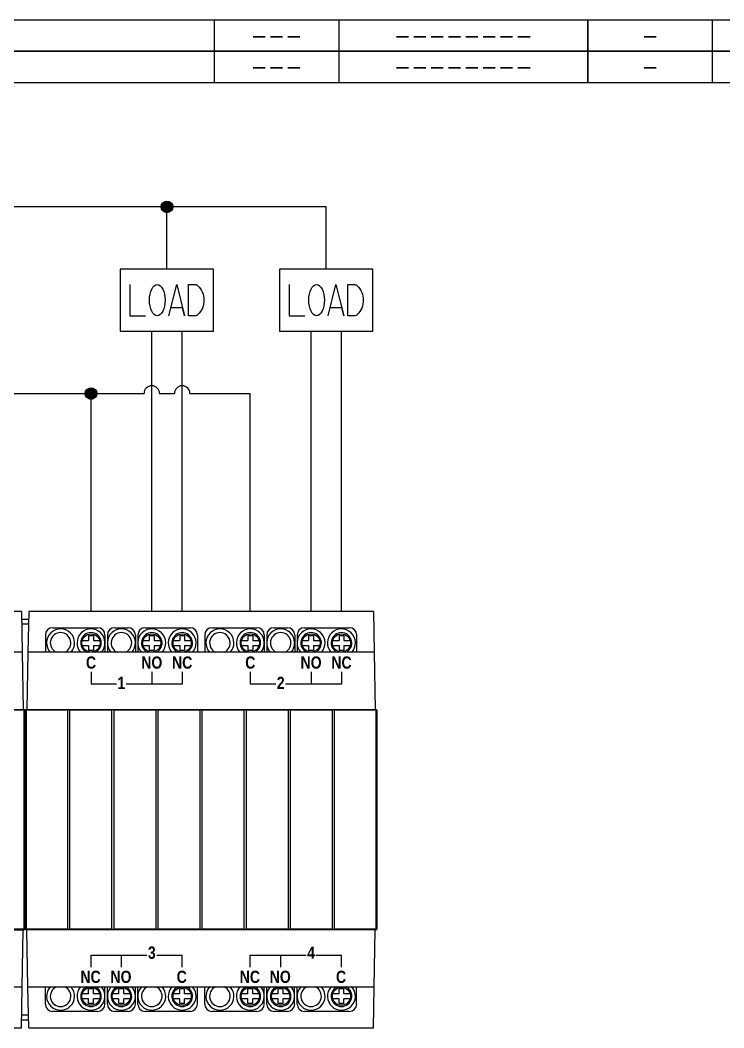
# Paper-space layout 'ARCH-D(24x36)' of a CAD drawing. Header units: inches. Extents: x 0.1 to 35.7, y 0.1 to 23.7.
# Drawn here: x 19.25 to 24.9, y 15.58 to 23.68 of the extents above; entities that cross this region are included whole.
import ezdxf
from ezdxf.enums import TextEntityAlignment as Align

# ---------------------------------------------------------------- set-up
doc = ezdxf.new("R2010")
doc.units = ezdxf.units.IN
doc.header["$MEASUREMENT"] = 0
for name, color, linetype in [('ELEC-EQUIP', 7, 'Continuous'), ('SHEET-REV', 7, 'Continuous'), ('SHEET-TITLE', 7, 'Continuous'), ('WIRE-PWR-HOT', 1, 'Continuous'), ('WIRE-PWR-LINE', 7, 'Continuous'), ('WIRE-PWR-NEUTRAL', 8, 'Continuous'), ('WIRE-SYMBOLOGY', 7, 'Continuous')]:
    doc.layers.add(name, color=color, linetype=linetype)
doc.styles.add('1-8', font='romans.shx', dxfattribs={"height": 0.125})
doc.styles.add('CBUS-TEXT', font='ARIALNB.TTF')

# ---------------------------------------------------------------- blocks, each defined once
blk = doc.blocks.new('REV-BLOCK-ATTR')
for p, q in [((1, 0), (1, -0.25)), ((8.8667, 0), (8.8667, -0.25)), ((9.8667, 0), (9.8667, -0.25))]:
    blk.add_line(p, q)
blk.add_lwpolyline([(0, -0.25), (11.8667, -0.25), (11.8667, 0), (0, 0)], close=True)
at = {"style": '1-8', "flags": 8}
for tag, p in [('REV', (0.5, -0.125)), ('BY', (9.3667, -0.125)), ('DATE', (10.8667, -0.125))]:
    blk.add_attdef(tag, text='', height=0.125, dxfattribs=at).set_placement(p, align=Align.MIDDLE_CENTER)
blk.add_attdef('DESC', text='', height=0.125, dxfattribs=at).set_placement((1.125, -0.125), align=Align.MIDDLE_LEFT)
blk = doc.blocks.new('SLC5504xRVFCx')
for p, q in [((2.7975, 1.6732), (0.0291, 1.6732)), ((2.7975, 1.6732), (2.8032, 1.3445)), ((2.8559, 1.6732), (2.8501, 1.3445)), ((5.6242, 1.6732), (2.8559, 1.6732)), ((5.6242, 1.6732), (5.63, 1.3445)), ((2.8547, 1.6082), (2.7986, 1.6082)), ((2.854, 1.5689), (2.7993, 1.5689)), ((3.0491, 1.5413), (3.4093, 1.5413)), ((3.5471, 1.5413), (3.6536, 1.5413)), ((3.7914, 1.5413), (4.1515, 1.5413)), ((4.3286, 1.5413), (4.6889, 1.5413)), ((4.8267, 1.5413), (4.9331, 1.5413)), ((5.0709, 1.5413), (5.431, 1.5413)), ((2.99, 1.4823), (2.99, 1.3445)), ((3.3365, 1.4783), (3.3365, 1.439)), ((3.3365, 1.4783), (3.3365, 1.439)), ((3.3365, 1.4783), (3.3759, 1.4783)), ((3.3759, 1.4783), (3.3759, 1.439)), ((3.4684, 1.4823), (3.4684, 1.3445)), ((3.4881, 1.4823), (3.4881, 1.3445)), ((3.7126, 1.4823), (3.7126, 1.3445)), ((3.7323, 1.4823), (3.7323, 1.3445)), ((3.8247, 1.4783), (3.8247, 1.439)), ((3.8247, 1.4783), (3.8247, 1.439)), ((3.8247, 1.4783), (3.8641, 1.4783)), ((3.8641, 1.4783), (3.8641, 1.439)), ((4.0688, 1.4783), (4.0688, 1.439)), ((4.0688, 1.4783), (4.0688, 1.439)), ((4.0688, 1.4783), (4.1082, 1.4783)), ((4.1082, 1.4783), (4.1082, 1.439)), ((4.2105, 1.4823), (4.2105, 1.3445)), ((4.2696, 1.4823), (4.2696, 1.3445)), ((4.616, 1.4783), (4.616, 1.439)), ((4.616, 1.4783), (4.616, 1.439)), ((4.616, 1.4783), (4.6554, 1.4783)), ((4.6554, 1.4783), (4.6554, 1.439)), ((4.7479, 1.4823), (4.7479, 1.3445)), ((4.7676, 1.4823), (4.7676, 1.3445)), ((4.9922, 1.4823), (4.9922, 1.3445)), ((5.0118, 1.4823), (5.0118, 1.3445)), ((5.1042, 1.4783), (5.1042, 1.439)), ((5.1042, 1.4783), (5.1042, 1.439)), ((5.1042, 1.4783), (5.1436, 1.4783)), ((5.1436, 1.4783), (5.1436, 1.439)), ((5.3483, 1.4783), (5.3483, 1.439)), ((5.3483, 1.4783), (5.3483, 1.439)), ((5.3483, 1.4783), (5.3877, 1.4783)), ((5.3877, 1.4783), (5.3877, 1.439)), ((5.49, 1.4823), (5.49, 1.3445)), ((3.2861, 1.439), (3.3365, 1.439)), ((3.2861, 1.3996), (3.3365, 1.3996)), ((3.3365, 1.3996), (3.3365, 1.3602)), ((3.3365, 1.3996), (3.3365, 1.3602)), ((3.3759, 1.439), (3.4263, 1.439)), ((3.3759, 1.3996), (3.3759, 1.3602)), ((3.3759, 1.3996), (3.4263, 1.3996)), ((3.7743, 1.439), (3.8247, 1.439)), ((3.7743, 1.3996), (3.8247, 1.3996)), ((3.8247, 1.3996), (3.8247, 1.3602)), ((3.8247, 1.3996), (3.8247, 1.3602)), ((3.8641, 1.439), (3.9145, 1.439)), ((3.8641, 1.3996), (3.8641, 1.3602)), ((3.8641, 1.3996), (3.9145, 1.3996)), ((4.0184, 1.439), (4.0688, 1.439)), ((4.0184, 1.3996), (4.0688, 1.3996)), ((4.0688, 1.3996), (4.0688, 1.3602)), ((4.0688, 1.3996), (4.0688, 1.3602)), ((4.1082, 1.439), (4.1586, 1.439)), ((4.1082, 1.3996), (4.1082, 1.3602)), ((4.1082, 1.3996), (4.1586, 1.3996)), ((4.5656, 1.439), (4.616, 1.439)), ((4.5656, 1.3996), (4.616, 1.3996)), ((4.616, 1.3996), (4.616, 1.3602)), ((4.616, 1.3996), (4.616, 1.3602)), ((4.6554, 1.439), (4.7058, 1.439)), ((4.6554, 1.3996), (4.6554, 1.3602)), ((4.6554, 1.3996), (4.7058, 1.3996)), ((5.0538, 1.439), (5.1042, 1.439)), ((5.0538, 1.3996), (5.1042, 1.3996)), ((5.1042, 1.3996), (5.1042, 1.3602)), ((5.1042, 1.3996), (5.1042, 1.3602)), ((5.1436, 1.439), (5.194, 1.439)), ((5.1436, 1.3996), (5.1436, 1.3602)), ((5.1436, 1.3996), (5.194, 1.3996)), ((5.2979, 1.439), (5.3483, 1.439)), ((5.2979, 1.3996), (5.3483, 1.3996)), ((5.3483, 1.3996), (5.3483, 1.3602)), ((5.3483, 1.3996), (5.3483, 1.3602)), ((5.3877, 1.439), (5.4381, 1.439)), ((5.3877, 1.3996), (5.3877, 1.3602)), ((5.3877, 1.3996), (5.4381, 1.3996)), ((2.8032, 1.3445), (0.0234, 1.3445)), ((2.8032, 1.3445), (2.8112, 0.8858)), ((2.8501, 1.3445), (2.8421, 0.8858)), ((5.63, 1.3445), (2.8501, 1.3445)), ((3.3365, 1.3602), (3.3759, 1.3602)), ((3.8247, 1.3602), (3.8641, 1.3602)), ((4.0688, 1.3602), (4.1082, 1.3602)), ((4.616, 1.3602), (4.6554, 1.3602)), ((5.1042, 1.3602), (5.1436, 1.3602)), ((5.3483, 1.3602), (5.3877, 1.3602)), ((5.63, 1.3445), (5.638, 0.8858)), ((3.3562, 1.187), (3.3562, 1.0886)), ((3.8444, 1.187), (3.8444, 1.0886)), ((4.0885, 1.187), (4.0885, 1.0886)), ((4.6357, 1.187), (4.6357, 1.0886)), ((5.1239, 1.187), (5.1239, 1.0886)), ((5.368, 1.187), (5.368, 1.0886)), ((3.5609, 1.0886), (3.3562, 1.0886)), ((4.0885, 1.0886), (3.6397, 1.0886)), ((4.8404, 1.0886), (4.6357, 1.0886)), ((5.368, 1.0886), (4.9192, 1.0886)), ((2.8032, -1.3445), (2.8112, -0.8858)), ((2.8501, -1.3445), (2.8421, -0.8858)), ((5.63, -1.3445), (5.638, -0.8858)), ((3.3562, -1.187), (3.3562, -1.0886)), ((3.3562, -1.0886), (3.805, -1.0886)), ((3.6003, -1.187), (3.6003, -1.0886)), ((3.8838, -1.0886), (4.0885, -1.0886)), ((4.0885, -1.187), (4.0885, -1.0886)), ((4.6357, -1.187), (4.6357, -1.0886)), ((4.6357, -1.0886), (5.0845, -1.0886)), ((4.8798, -1.187), (4.8798, -1.0886)), ((5.1633, -1.0886), (5.368, -1.0886)), ((5.368, -1.187), (5.368, -1.0886)), ((0.0234, -1.3445), (2.8032, -1.3445)), ((2.7975, -1.6732), (2.8032, -1.3445)), ((2.8501, -1.3445), (5.63, -1.3445)), ((2.8559, -1.6732), (2.8501, -1.3445)), ((2.99, -1.4823), (2.99, -1.3445)), ((3.3365, -1.3996), (3.3365, -1.3603)), ((3.3759, -1.3603), (3.3365, -1.3603)), ((3.3759, -1.3996), (3.3759, -1.3603)), ((3.3759, -1.3996), (3.3759, -1.3603)), ((3.4683, -1.4823), (3.4683, -1.3445)), ((3.4879, -1.4823), (3.4879, -1.3445)), ((3.5806, -1.3996), (3.5806, -1.3603)), ((3.62, -1.3603), (3.5806, -1.3603)), ((3.62, -1.3996), (3.62, -1.3603)), ((3.62, -1.3996), (3.62, -1.3603)), ((3.7125, -1.4823), (3.7125, -1.3445)), ((3.7322, -1.4823), (3.7322, -1.3445)), ((4.0688, -1.3996), (4.0688, -1.3603)), ((4.1082, -1.3603), (4.0688, -1.3603)), ((4.1082, -1.3996), (4.1082, -1.3603)), ((4.1082, -1.3996), (4.1082, -1.3603)), ((4.2105, -1.4823), (4.2105, -1.3445)), ((4.2696, -1.4823), (4.2696, -1.3445)), ((4.616, -1.3996), (4.616, -1.3603)), ((4.6554, -1.3603), (4.616, -1.3603)), ((4.6554, -1.3996), (4.6554, -1.3603)), ((4.6554, -1.3996), (4.6554, -1.3603)), ((4.7478, -1.4823), (4.7478, -1.3445)), ((4.7675, -1.4823), (4.7675, -1.3445)), ((4.8601, -1.3996), (4.8601, -1.3603)), ((4.8995, -1.3603), (4.8601, -1.3603)), ((4.8995, -1.3996), (4.8995, -1.3603)), ((4.8995, -1.3996), (4.8995, -1.3603)), ((4.992, -1.4823), (4.992, -1.3445)), ((5.0117, -1.4823), (5.0117, -1.3445)), ((5.3483, -1.3996), (5.3483, -1.3603)), ((5.3877, -1.3603), (5.3483, -1.3603)), ((5.3877, -1.3996), (5.3877, -1.3603)), ((5.3877, -1.3996), (5.3877, -1.3603)), ((5.49, -1.4823), (5.49, -1.3445)), ((5.6242, -1.6732), (5.63, -1.3445)), ((3.3365, -1.3996), (3.2861, -1.3996)), ((3.3365, -1.439), (3.2861, -1.439)), ((3.3365, -1.4784), (3.3365, -1.439)), ((3.4263, -1.3996), (3.3759, -1.3996)), ((3.4263, -1.439), (3.3759, -1.439)), ((3.3759, -1.4784), (3.3759, -1.439)), ((3.3759, -1.4784), (3.3759, -1.439)), ((3.5806, -1.3996), (3.5302, -1.3996)), ((3.5806, -1.439), (3.5302, -1.439)), ((3.5806, -1.4784), (3.5806, -1.439)), ((3.6704, -1.3996), (3.62, -1.3996)), ((3.6704, -1.439), (3.62, -1.439)), ((3.62, -1.4784), (3.62, -1.439)), ((3.62, -1.4784), (3.62, -1.439)), ((4.0688, -1.3996), (4.0184, -1.3996)), ((4.0688, -1.439), (4.0184, -1.439)), ((4.0688, -1.4784), (4.0688, -1.439)), ((4.1586, -1.3996), (4.1082, -1.3996)), ((4.1586, -1.439), (4.1082, -1.439)), ((4.1082, -1.4784), (4.1082, -1.439)), ((4.1082, -1.4784), (4.1082, -1.439)), ((4.616, -1.3996), (4.5656, -1.3996)), ((4.616, -1.439), (4.5656, -1.439)), ((4.616, -1.4784), (4.616, -1.439)), ((4.7058, -1.3996), (4.6554, -1.3996)), ((4.7058, -1.439), (4.6554, -1.439)), ((4.6554, -1.4784), (4.6554, -1.439)), ((4.6554, -1.4784), (4.6554, -1.439)), ((4.8601, -1.3996), (4.8097, -1.3996)), ((4.8601, -1.439), (4.8097, -1.439)), ((4.8601, -1.4784), (4.8601, -1.439)), ((4.9499, -1.3996), (4.8995, -1.3996)), ((4.9499, -1.439), (4.8995, -1.439)), ((4.8995, -1.4784), (4.8995, -1.439)), ((4.8995, -1.4784), (4.8995, -1.439)), ((5.3483, -1.3996), (5.2979, -1.3996)), ((5.3483, -1.439), (5.2979, -1.439)), ((5.3483, -1.4784), (5.3483, -1.439)), ((5.4381, -1.3996), (5.3877, -1.3996)), ((5.4381, -1.439), (5.3877, -1.439)), ((5.3877, -1.4784), (5.3877, -1.439)), ((5.3877, -1.4784), (5.3877, -1.439)), ((3.3759, -1.4784), (3.3365, -1.4784)), ((3.62, -1.4784), (3.5806, -1.4784)), ((4.1082, -1.4784), (4.0688, -1.4784)), ((4.6554, -1.4784), (4.616, -1.4784)), ((4.8995, -1.4784), (4.8601, -1.4784)), ((5.3877, -1.4784), (5.3483, -1.4784)), ((2.7986, -1.6083), (2.8547, -1.6083)), ((2.7993, -1.5689), (2.854, -1.5689)), ((3.4092, -1.5414), (3.0491, -1.5414)), ((3.6534, -1.5414), (3.547, -1.5414)), ((4.1515, -1.5414), (3.7912, -1.5414)), ((4.6887, -1.5414), (4.3286, -1.5414)), ((4.933, -1.5414), (4.8265, -1.5414)), ((5.431, -1.5414), (5.0708, -1.5414)), ((0.0291, -1.6732), (2.7975, -1.6732)), ((2.8559, -1.6732), (5.6242, -1.6732))]:
    blk.add_line(p, q)
at = {"color": 190}
for p, q in [((0.0098, 0.8858), (2.8169, 0.8858)), ((2.8169, 0.8782), (2.4862, 0.8782)), ((2.8169, 0.8837), (2.8169, 0.8858)), ((2.8169, 0.8782), (2.8169, 0.8837)), ((2.8169, 0.8782), (2.8239, 0.8775)), ((2.8169, 0.8782), (2.8169, -0.8782)), ((2.8239, 0.8775), (2.8268, 0.876)), ((2.8268, 0.876), (2.8297, 0.8775)), ((2.8268, -0.876), (2.8268, 0.876)), ((2.8297, 0.8775), (2.8366, 0.8782)), ((2.8366, 0.8858), (5.6437, 0.8858)), ((2.8366, 0.8858), (2.8366, 0.8837)), ((2.8366, 0.8837), (2.8366, 0.8782)), ((3.1673, 0.8782), (2.8366, 0.8782)), ((2.8366, 0.8782), (2.8366, -0.8782)), ((3.1676, 0.8802), (3.1673, 0.8782)), ((3.1673, 0.8782), (3.1673, -0.8782)), ((3.1685, 0.8821), (3.1676, 0.8802)), ((3.1699, 0.8835), (3.1685, 0.8821)), ((3.1699, 0.8835), (3.1844, 0.8835)), ((3.1699, -0.8835), (3.1699, 0.8835)), ((3.1858, 0.8822), (3.1844, 0.8835)), ((3.1844, 0.8835), (3.1844, -0.8835)), ((3.1867, 0.8804), (3.1858, 0.8822)), ((3.187, 0.8782), (3.1867, 0.8804)), ((3.5217, 0.8782), (3.187, 0.8782)), ((3.187, -0.8782), (3.187, 0.8782)), ((3.5219, 0.8802), (3.5217, 0.8782)), ((3.5217, 0.8782), (3.5217, -0.8782)), ((3.5228, 0.8821), (3.5219, 0.8802)), ((3.5243, 0.8835), (3.5228, 0.8821)), ((3.5243, 0.8835), (3.5387, 0.8835)), ((3.5243, -0.8835), (3.5243, 0.8835)), ((3.5402, 0.8822), (3.5387, 0.8835)), ((3.5387, 0.8835), (3.5387, -0.8835)), ((3.541, 0.8804), (3.5402, 0.8822)), ((3.5413, 0.8782), (3.541, 0.8804)), ((3.876, 0.8782), (3.5413, 0.8782)), ((3.5413, -0.8782), (3.5413, 0.8782)), ((3.8762, 0.8802), (3.876, 0.8782)), ((3.876, 0.8782), (3.876, -0.8782)), ((3.8771, 0.8821), (3.8762, 0.8802)), ((3.8786, 0.8835), (3.8771, 0.8821)), ((3.8786, 0.8835), (3.8931, 0.8835)), ((3.8786, -0.8835), (3.8786, 0.8835)), ((3.8945, 0.8822), (3.8931, 0.8835)), ((3.8931, 0.8835), (3.8931, -0.8835)), ((3.8954, 0.8804), (3.8945, 0.8822)), ((3.8957, 0.8782), (3.8954, 0.8804)), ((4.2303, 0.8782), (3.8957, 0.8782)), ((3.8957, -0.8782), (3.8957, 0.8782)), ((4.2306, 0.8802), (4.2303, 0.8782)), ((4.2303, 0.8782), (4.2303, -0.8782)), ((4.2314, 0.8821), (4.2306, 0.8802)), ((4.2329, 0.8835), (4.2314, 0.8821)), ((4.2329, 0.8835), (4.2474, 0.8835)), ((4.2329, -0.8835), (4.2329, 0.8835)), ((4.2488, 0.8822), (4.2474, 0.8835)), ((4.2474, 0.8835), (4.2474, -0.8835)), ((4.2497, 0.8804), (4.2488, 0.8822)), ((4.25, 0.8782), (4.2497, 0.8804)), ((4.5846, 0.8782), (4.25, 0.8782)), ((4.25, -0.8782), (4.25, 0.8782)), ((4.5849, 0.8802), (4.5846, 0.8782)), ((4.5848, 0.8792), (4.5848, -0.8772)), ((4.5858, 0.8821), (4.5849, 0.8802)), ((4.5873, 0.8835), (4.5858, 0.8821)), ((4.5873, 0.8835), (4.6017, 0.8835)), ((4.5874, -0.8825), (4.5874, 0.8845)), ((4.6032, 0.8822), (4.6017, 0.8835)), ((4.6018, 0.8845), (4.6018, -0.8825)), ((4.604, 0.8804), (4.6032, 0.8822)), ((4.6043, 0.8782), (4.604, 0.8804)), ((4.939, 0.8782), (4.6043, 0.8782)), ((4.6045, -0.8772), (4.6045, 0.8792)), ((4.9392, 0.8802), (4.939, 0.8782)), ((4.9391, 0.8792), (4.9391, -0.8772)), ((4.9401, 0.8821), (4.9392, 0.8802)), ((4.9416, 0.8835), (4.9401, 0.8821)), ((4.9416, 0.8835), (4.9561, 0.8835)), ((4.9417, -0.8825), (4.9417, 0.8845)), ((4.9575, 0.8822), (4.9561, 0.8835)), ((4.9562, 0.8845), (4.9562, -0.8825)), ((4.9584, 0.8804), (4.9575, 0.8822)), ((4.9587, 0.8782), (4.9584, 0.8804)), ((5.2933, 0.8782), (4.9587, 0.8782)), ((4.9588, -0.8772), (4.9588, 0.8792)), ((5.2936, 0.8802), (5.2933, 0.8782)), ((5.2933, 0.8782), (5.2933, -0.8782)), ((5.2944, 0.8821), (5.2936, 0.8802)), ((5.2959, 0.8835), (5.2944, 0.8821)), ((5.2959, 0.8835), (5.3104, 0.8835)), ((5.2959, -0.8835), (5.2959, 0.8835)), ((5.3118, 0.8822), (5.3104, 0.8835)), ((5.3104, 0.8835), (5.3104, -0.8835)), ((5.3127, 0.8804), (5.3118, 0.8822)), ((5.313, 0.8782), (5.3127, 0.8804)), ((5.6437, 0.8782), (5.313, 0.8782)), ((5.313, -0.8782), (5.313, 0.8782)), ((5.6437, 0.8837), (5.6437, 0.8858)), ((5.6437, 0.8782), (5.6437, 0.8837)), ((5.6437, 0.8782), (5.6507, 0.8775)), ((5.6437, 0.8782), (5.6437, -0.8782)), ((5.6507, 0.8775), (5.6535, 0.876)), ((5.6535, -0.876), (5.6535, 0.876)), ((0.0098, -0.8858), (2.8169, -0.8858)), ((2.4862, -0.8782), (2.8169, -0.8782)), ((2.8169, -0.8782), (2.8239, -0.8775)), ((2.8169, -0.8837), (2.8169, -0.8782)), ((2.8169, -0.8858), (2.8169, -0.8837)), ((2.8239, -0.8775), (2.8268, -0.876)), ((2.8268, -0.876), (2.8297, -0.8775)), ((2.8297, -0.8775), (2.8366, -0.8782)), ((2.8366, -0.8782), (3.1673, -0.8782)), ((2.8366, -0.8782), (2.8366, -0.8837)), ((2.8366, -0.8837), (2.8366, -0.8858)), ((5.6437, -0.8858), (2.8366, -0.8858)), ((3.1673, -0.8782), (3.1676, -0.8804)), ((3.1676, -0.8804), (3.1685, -0.8822)), ((3.1685, -0.8822), (3.1699, -0.8835)), ((3.1844, -0.8835), (3.1699, -0.8835)), ((3.1844, -0.8835), (3.1859, -0.8821)), ((3.1859, -0.8821), (3.1868, -0.8802)), ((3.1868, -0.8802), (3.187, -0.8782)), ((3.187, -0.8782), (3.5217, -0.8782)), ((3.5217, -0.8782), (3.5219, -0.8804)), ((3.5219, -0.8804), (3.5228, -0.8822)), ((3.5228, -0.8822), (3.5243, -0.8835)), ((3.5387, -0.8835), (3.5243, -0.8835)), ((3.5387, -0.8835), (3.5402, -0.8821)), ((3.5402, -0.8821), (3.5411, -0.8802)), ((3.5411, -0.8802), (3.5413, -0.8782)), ((3.5413, -0.8782), (3.876, -0.8782)), ((3.876, -0.8782), (3.8763, -0.8804)), ((3.8763, -0.8804), (3.8772, -0.8822)), ((3.8772, -0.8822), (3.8786, -0.8835)), ((3.8931, -0.8835), (3.8786, -0.8835)), ((3.8931, -0.8835), (3.8945, -0.8821)), ((3.8945, -0.8821), (3.8954, -0.8802)), ((3.8954, -0.8802), (3.8957, -0.8782)), ((3.8957, -0.8782), (4.2303, -0.8782)), ((4.2303, -0.8782), (4.2306, -0.8804)), ((4.2306, -0.8804), (4.2315, -0.8822)), ((4.2315, -0.8822), (4.2329, -0.8835)), ((4.2474, -0.8835), (4.2329, -0.8835)), ((4.2474, -0.8835), (4.2489, -0.8821)), ((4.2489, -0.8821), (4.2498, -0.8802)), ((4.2498, -0.8802), (4.25, -0.8782)), ((4.25, -0.8782), (4.5846, -0.8782)), ((4.5846, -0.8782), (4.5849, -0.8804)), ((4.5849, -0.8804), (4.5858, -0.8822)), ((4.5858, -0.8822), (4.5873, -0.8835)), ((4.6017, -0.8835), (4.5873, -0.8835)), ((4.6017, -0.8835), (4.6032, -0.8821)), ((4.6032, -0.8821), (4.6041, -0.8802)), ((4.6041, -0.8802), (4.6043, -0.8782)), ((4.6043, -0.8782), (4.939, -0.8782)), ((4.939, -0.8782), (4.9393, -0.8804)), ((4.9393, -0.8804), (4.9401, -0.8822)), ((4.9401, -0.8822), (4.9416, -0.8835)), ((4.9561, -0.8835), (4.9416, -0.8835)), ((4.9561, -0.8835), (4.9575, -0.8821)), ((4.9575, -0.8821), (4.9584, -0.8802)), ((4.9584, -0.8802), (4.9587, -0.8782)), ((4.9587, -0.8782), (5.2933, -0.8782)), ((5.2933, -0.8782), (5.2936, -0.8804)), ((5.2936, -0.8804), (5.2945, -0.8822)), ((5.2945, -0.8822), (5.2959, -0.8835)), ((5.3104, -0.8835), (5.2959, -0.8835)), ((5.3104, -0.8835), (5.3119, -0.8821)), ((5.3119, -0.8821), (5.3127, -0.8802)), ((5.3127, -0.8802), (5.313, -0.8782)), ((5.313, -0.8782), (5.6437, -0.8782)), ((5.6437, -0.8782), (5.6507, -0.8775)), ((5.6437, -0.8837), (5.6437, -0.8782)), ((5.6437, -0.8858), (5.6437, -0.8837)), ((5.6507, -0.8775), (5.6535, -0.876))]:
    blk.add_line(p, q, dxfattribs=at)
for centre in [(3.3562, 1.4193), (3.8444, 1.4193), (4.0885, 1.4193), (4.6357, 1.4193), (5.1239, 1.4193), (5.368, 1.4193), (3.3562, -1.4193), (3.6003, -1.4193), (4.0885, -1.4193), (4.6357, -1.4193), (4.8798, -1.4193), (5.368, -1.4193)]:
    blk.add_circle(centre, 0.0728)
for centre, radius, start, end in [((3.0491, 1.4823), 0.0591, 90, 180), ((3.4093, 1.4823), 0.0591, 0, 90), ((3.5471, 1.4823), 0.0591, 90, 180), ((3.6536, 1.4823), 0.0591, 0, 90), ((3.7914, 1.4823), 0.0591, 90, 180), ((4.1515, 1.4823), 0.0591, 0, 90), ((4.3286, 1.4823), 0.0591, 90, 180), ((4.6889, 1.4823), 0.0591, 0, 90), ((4.8267, 1.4823), 0.0591, 90, 180), ((4.9331, 1.4823), 0.0591, 0, 90), ((5.0709, 1.4823), 0.0591, 90, 180), ((5.431, 1.4823), 0.0591, 0, 90), ((3.1121, 1.4193), 0.1122, 318.18969, 221.81031), ((3.1121, 1.4193), 0.0827, 295.20877, 244.79123), ((3.3562, 1.4193), 0.1122, 318.18969, 221.81031), ((3.3562, 1.4193), 0.0827, 295.20877, 244.79123), ((3.6003, 1.4193), 0.1122, 318.18969, 221.81031), ((3.6003, 1.4193), 0.0827, 295.20877, 244.79123), ((3.8444, 1.4193), 0.1122, 318.18969, 221.81031), ((3.8444, 1.4193), 0.0827, 295.20877, 244.79123), ((4.0885, 1.4193), 0.1122, 318.18969, 221.81031), ((4.0885, 1.4193), 0.0827, 295.20877, 244.79123), ((4.3916, 1.4193), 0.1122, 318.18969, 221.81031), ((4.3916, 1.4193), 0.0827, 295.20877, 244.79123), ((4.6357, 1.4193), 0.1122, 318.18969, 221.81031), ((4.6357, 1.4193), 0.0827, 295.20877, 244.79123), ((4.8798, 1.4193), 0.1122, 318.18969, 221.81031), ((4.8798, 1.4193), 0.0827, 295.20877, 244.79123), ((5.1239, 1.4193), 0.1122, 318.18969, 221.81031), ((5.1239, 1.4193), 0.0827, 295.20877, 244.79123), ((5.368, 1.4193), 0.1122, 318.18969, 221.81031), ((5.368, 1.4193), 0.0827, 295.20877, 244.79123), ((3.1121, -1.4193), 0.1122, 138.18969, 41.81031), ((3.1121, -1.4193), 0.0827, 115.20877, 64.79123), ((3.3562, -1.4193), 0.1122, 138.18969, 41.81031), ((3.3562, -1.4193), 0.0827, 115.20877, 64.79123), ((3.6003, -1.4193), 0.1122, 138.18969, 41.81031), ((3.6003, -1.4193), 0.0827, 115.20877, 64.79123), ((3.8444, -1.4193), 0.1122, 138.18969, 41.81031), ((3.8444, -1.4193), 0.0827, 115.20877, 64.79123), ((4.0885, -1.4193), 0.1122, 138.18969, 41.81031), ((4.0885, -1.4193), 0.0827, 115.20877, 64.79123), ((4.3916, -1.4193), 0.1122, 138.18969, 41.81031), ((4.3916, -1.4193), 0.0827, 115.20877, 64.79123), ((4.6357, -1.4193), 0.1122, 138.18969, 41.81031), ((4.6357, -1.4193), 0.0827, 115.20877, 64.79123), ((4.8798, -1.4193), 0.1122, 138.18969, 41.81031), ((4.8798, -1.4193), 0.0827, 115.20877, 64.79123), ((5.1239, -1.4193), 0.1122, 138.18969, 41.81031), ((5.1239, -1.4193), 0.0827, 115.20877, 64.79123), ((5.368, -1.4193), 0.1122, 138.18969, 41.81031), ((5.368, -1.4193), 0.0827, 115.20877, 64.79123), ((3.0491, -1.4823), 0.0591, 180, 270), ((3.4092, -1.4823), 0.0591, 270, 0), ((3.547, -1.4823), 0.0591, 180, 270), ((3.6534, -1.4823), 0.0591, 270, 0), ((3.7912, -1.4823), 0.0591, 180, 270), ((4.1515, -1.4823), 0.0591, 270, 0), ((4.3286, -1.4823), 0.0591, 180, 270), ((4.6887, -1.4823), 0.0591, 270, 0), ((4.8265, -1.4823), 0.0591, 180, 270), ((4.933, -1.4823), 0.0591, 270, 0), ((5.0708, -1.4823), 0.0591, 180, 270), ((5.431, -1.4823), 0.0591, 270, 0)]:
    blk.add_arc(centre, radius, start, end)
for centre, start, end in [((2.8169, 0.876), 0, 90), ((2.8366, 0.876), 90, 180), ((5.6437, 0.876), 0, 90), ((2.8169, -0.876), 270, 0), ((2.8366, -0.876), 180, 270), ((5.6437, -0.876), 270, 0)]:
    blk.add_arc(centre, 0.00984, start, end, dxfattribs=at)
at = {"style": 'CBUS-TEXT'}
for s, height, p in [('C', 0.0984, (3.3562, 1.311)), ('NO', 0.09843, (3.8444, 1.311)), ('NC', 0.09843, (4.0885, 1.311)), ('C', 0.0984, (4.6357, 1.311)), ('NO', 0.09843, (5.1239, 1.311)), ('NC', 0.09843, (5.368, 1.311)), ('1', 0.0984, (3.6003, 1.1476)), ('2', 0.0984, (4.8798, 1.1476)), ('NC', 0.09843, (3.3527, -1.214)), ('NO', 0.09843, (3.5968, -1.214)), ('C', 0.0984, (4.085, -1.214)), ('NC', 0.09843, (4.6323, -1.214)), ('NO', 0.09843, (4.8764, -1.214)), ('C', 0.0984, (5.3645, -1.214))]:
    blk.add_text(s, height=height, dxfattribs=at).set_placement(p, align=Align.TOP_CENTER)
at = {"style": 'CBUS-TEXT', "text_generation_flag": 6}
for s, p in [('3', (3.8444, -1.1477)), ('4', (5.1239, -1.1477))]:
    blk.add_text(s, height=0.0984, rotation=180, dxfattribs=at).set_placement(p, align=Align.BOTTOM_CENTER)
blk = doc.blocks.new('EQUIP-LOAD')
blk.add_lwpolyline([(-0.75, -0.5), (0.75, -0.5), (0.75, 0.5), (-0.75, 0.5)], close=True)
for points in [[(-0.594, 0.25), (-0.594, -0.25), (-0.344, -0.25)], [(0.031, -0.25), (0.156, 0.25), (0.281, -0.25), (0.25, -0.125), (0.063, -0.125)]]:
    blk.add_lwpolyline(points)
blk.add_lwpolyline([(0.498, -0.232, -0.198912), (0.454, -0.25), (0.344, -0.25), (0.344, 0.25), (0.454, 0.25, -0.198912), (0.498, 0.232, -0.414214)], format="xyb", close=True)
blk.add_ellipse((-0.156, 0), major_axis=(0, -0.25), ratio=0.5)
blk = doc.blocks.new('WIRE-CONNECTION')
h = blk.add_hatch(color=256)
edge = h.paths.add_edge_path()
edge.add_arc((0, 0), 0.0469, 0, 360)
blk.add_circle((0, 0), 0.0469)

psp = doc.layouts.new('ARCH-D(24x36)')

# ---------------------------------------------------------------- linework, layer by layer
at = {"layer": 'SHEET-TITLE'}
psp.add_lwpolyline([(0.075, 0.075), (35.675, 0.075), (35.675, 23.675), (0.075, 23.675)], close=True, dxfattribs=at)
at = {"layer": 'WIRE-PWR-HOT'}
for p, q in [((20.3061, 18.925), (20.3061, 21.175)), ((20.5502, 18.925), (20.5502, 21.175)), ((21.5856, 18.925), (21.5856, 21.175)), ((21.8297, 18.925), (21.8297, 21.175))]:
    psp.add_line(p, q, dxfattribs=at)
at = {"layer": 'WIRE-PWR-LINE'}
for p, q in [((15.4617, 20.675), (20.2436, 20.675)), ((19.8179, 18.925), (19.8179, 20.675)), ((20.3686, 20.675), (20.4877, 20.675)), ((20.6127, 20.675), (21.0974, 20.675)), ((21.0974, 18.925), (21.0974, 20.675))]:
    psp.add_line(p, q, dxfattribs=at)
for centre in [(20.3061, 20.675), (20.5502, 20.675)]:
    psp.add_arc(centre, 0.0625, 0, 180, dxfattribs=at)
at = {"layer": 'WIRE-PWR-NEUTRAL'}
for p, q in [((21.7077, 22.175), (15.4617, 22.175)), ((20.4281, 21.675), (20.4281, 22.175)), ((21.7077, 21.675), (21.7077, 22.175))]:
    psp.add_line(p, q, dxfattribs=at)

# ---------------------------------------------------------------- block references
psp.add_blockref('SLC5504xRVFCx', (16.4617, 17.2518))
at = {"layer": 'ELEC-EQUIP', "xscale": 0.5, "yscale": 0.5, "zscale": 0.5}
for p in [(20.4281, 21.425), (21.7077, 21.425)]:
    psp.add_blockref('EQUIP-LOAD', p, dxfattribs=at)
at = {"layer": 'SHEET-REV'}
ref = psp.add_blockref('REV-BLOCK-ATTR', (11.9417, 23.675), dxfattribs=at)
ref.add_attrib('BY', '---', dxfattribs={"layer": '0', "height": 0.125, "style": '1-8'}).set_placement((21.3083, 23.55), align=Align.MIDDLE_CENTER)
ref.add_attrib('DATE', '--------', dxfattribs={"layer": '0', "height": 0.125, "style": '1-8'}).set_placement((22.8083, 23.55), align=Align.MIDDLE_CENTER)
ref = psp.add_blockref('REV-BLOCK-ATTR', (23.8083, 23.675), dxfattribs=at)
ref.add_attrib('REV', '-', dxfattribs={"layer": '0', "height": 0.125, "style": '1-8'}).set_placement((24.3083, 23.55), align=Align.MIDDLE_CENTER)
ref = psp.add_blockref('REV-BLOCK-ATTR', (11.9417, 23.425), dxfattribs=at)
ref.add_attrib('BY', '---', dxfattribs={"layer": '0', "height": 0.125, "style": '1-8'}).set_placement((21.3083, 23.3), align=Align.MIDDLE_CENTER)
ref.add_attrib('DATE', '--------', dxfattribs={"layer": '0', "height": 0.125, "style": '1-8'}).set_placement((22.8083, 23.3), align=Align.MIDDLE_CENTER)
ref = psp.add_blockref('REV-BLOCK-ATTR', (23.8083, 23.425), dxfattribs=at)
ref.add_attrib('REV', '-', dxfattribs={"layer": '0', "height": 0.125, "style": '1-8'}).set_placement((24.3083, 23.3), align=Align.MIDDLE_CENTER)
at = {"layer": 'WIRE-SYMBOLOGY'}
for p in [(20.4281, 22.175), (19.8179, 20.675)]:
    psp.add_blockref('WIRE-CONNECTION', p, dxfattribs=at)

doc.saveas('drawing.dxf')
